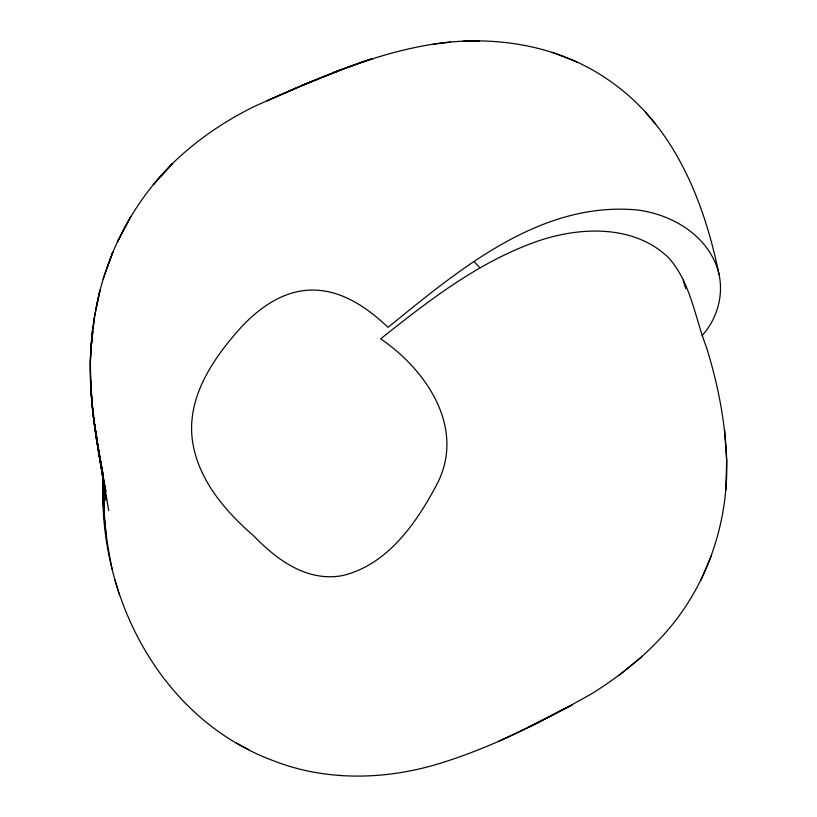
<?xml version="1.0" encoding="UTF-8"?>
<svg xmlns="http://www.w3.org/2000/svg" width="817" height="817" viewBox="0 0 817 817"><rect width="100%" height="100%" fill="white"/><g stroke="black" fill="none" stroke-linecap="round" stroke-linejoin="round"><path stroke-width="1.23" d="M103.289 477.21C96.62 594.5 159.856 719.001 273.889 760.923C328.444 782.165 389.862 779.827 444.938 761.791C496.583 745.308 544.98 720.145 592.029 693.531C618.03 677.283 642.366 658.267 663.006 635.514C706.123 588.373 728.356 524.361 726.691 460.757C725.435 422.195 717.918 384.072 706.46 347.296C694.848 317.262 690.631 282.131 668.398 257.529C633.42 224.062 578.987 226.656 536.228 241.658C477.986 262.308 428.476 300.779 380.651 338.851C425.708 369.458 464.914 426.545 438.208 481.754C417.824 521.185 388.32 564.802 342.415 575.587A68.015 68.015 0 0 1 326.167 576.669C297.388 574.984 273.256 556.009 253.975 536.136C225.237 511.238 198.133 479.804 192.465 440.904C186.205 396.204 214.575 356.416 243.088 325.156C259.214 308.642 279.22 294.008 302.658 290.75A72.57 72.57 0 0 1 319.355 290.362C346.122 292.884 369.09 309.367 388.055 327.321C458.899 270.008 539.618 201.094 636.994 209.938C669.95 214.085 703.519 232.774 716.131 264.861C725.608 288.748 719.113 316.955 701.997 335.716M103.156 477.128C102.135 508.113 105.812 539.077 112.195 569.357M725.762 490.241L726.691 460.757L724.577 430.028M92.127 337.87L92.77 331.549M93.026 329.026C99.633 266.914 128.177 207.395 172.601 163.431C196.744 139.942 224.91 120.834 255.139 106.067C312.635 80.536 370.969 53.932 433.602 44.098C494.969 34.722 561.054 45.354 611.923 82.425C674.393 126.543 704.254 201.748 718.98 274.257M92.73 331.528C85.56 385.062 95.742 438.913 105.842 491.374L98.673 452.873L93.853 418.11M92.995 329.006L94.047 318.916L100.001 290.137L96.273 307.662M91.851 340.383L90.881 349.176L94.047 318.916M103.187 279.026L112.848 251.963L106.966 268.395M700.761 580.581L711.689 555.09M618.663 675.649L642.315 656.306M529.069 726.936L571.992 704.989L529.069 726.936L538.607 722.371L498.503 741.438M433.602 44.098L450.494 42.137M479.365 40.85L462.841 41.248M552.282 52.339L576.935 61.949M236.174 742.827L248.807 749.7M474.034 261.501L479.487 267.373M645.471 112.174L655.479 124.031M114.891 579.723L119.425 594.97M683.226 280.149L685.677 288.462M108.743 510.717L97.958 445.929M98.765 450.974L103.35 480.805L100.46 461.687M103.35 480.805L97.172 440.629M94.496 425.177L90.983 392.221L90.309 360.634L92.474 330.415C86.776 378.618 93.363 427.117 103.105 474.34L96.222 437.871L94.874 426.944L100.573 463.617L97.846 445.806M97.999 446L98.387 448.482M92.096 402.975L92.975 414.107L98.214 448.778L94.609 424.166M101.645 468.978L101.267 466.466L105.342 495.316L103.647 481.581M102.013 471.491L106.312 500.392L100.471 461.319M103.024 476.587L103.33 479.079M99.848 456.723L100.154 459.205M96.569 435.727L96.876 438.178M102.145 470.378L102.585 474.126M102.881 476.628L103.912 485.39L103.565 481.764M93.128 411.697L93.577 415.434M93.863 417.926L94.312 421.674M93.118 411.799L93.557 415.587M106.23 536.83L103.197 501.199L103.034 476.985M91.075 388.279L90.524 380.906L91.136 389.484M91.882 399.35L91.433 393.202L91.923 400.524M92.066 401.811L92.975 414.107M103.208 477.026L103.371 479.385M103.116 476.331L104.045 510.645L103.208 476.811M103.167 477.087L104.045 510.645M130.751 216.566L117.505 241.658L130.751 216.566M165.351 171.356L153.3 184.56L172.601 163.431L165.351 171.356M301.933 85.509L267.026 100.787L311.88 81.394L301.933 85.509L344.018 68.699L301.933 85.509M361.471 62.245L333.367 72.56L372.818 58.507L361.471 62.245M100.9 463.954L100.522 461.442L100.869 463.954"/></g></svg>
